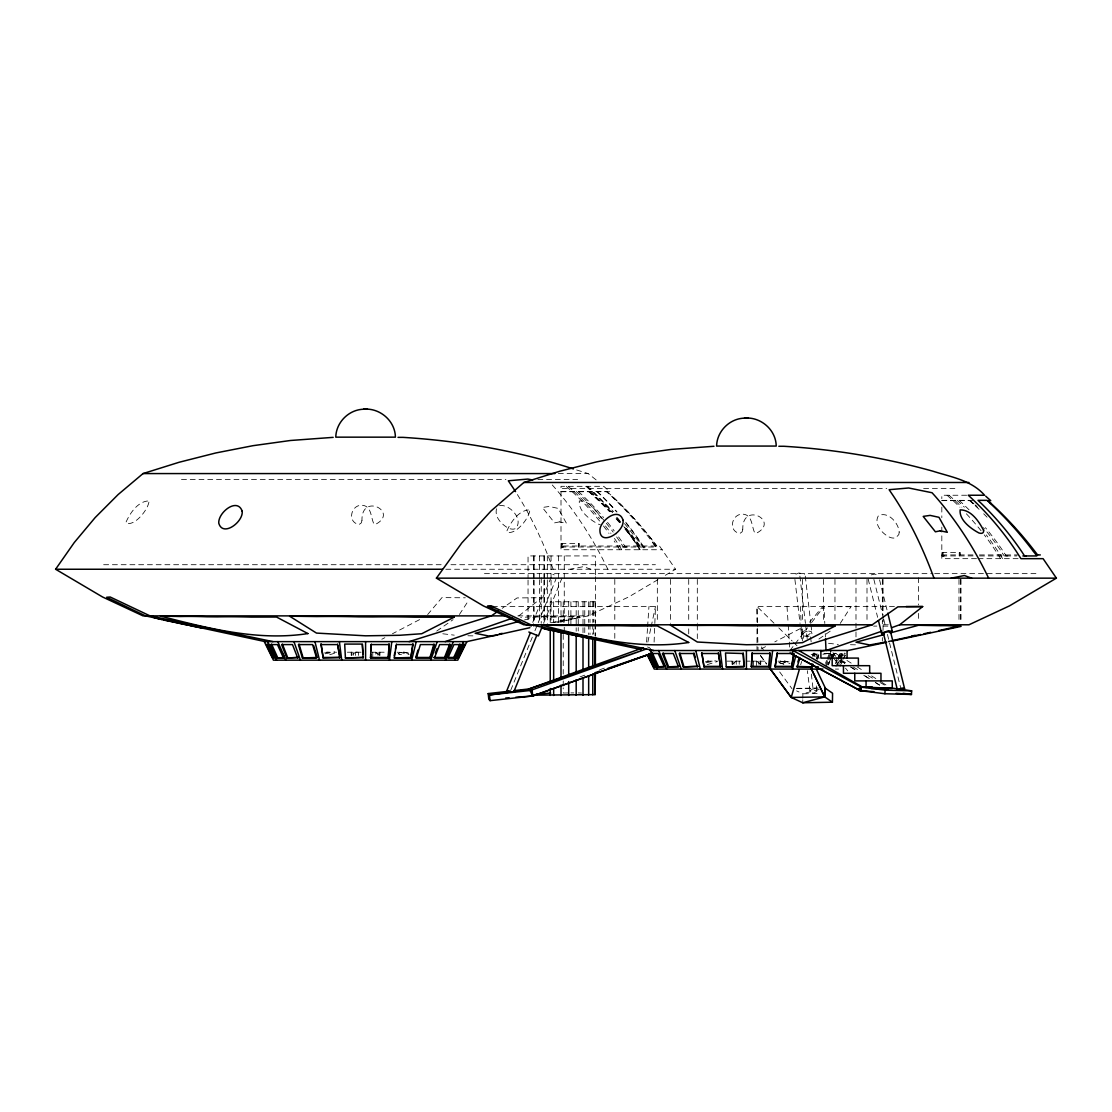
<?xml version="1.0" encoding="UTF-8"?>
<svg xmlns="http://www.w3.org/2000/svg" width="1112" height="1112" viewBox="0 0 1112 1112"><rect width="100%" height="100%" fill="white"/><g stroke="black" fill="none" stroke-linecap="round" stroke-linejoin="round"><path stroke-width="0.75" stroke-dasharray="5 3.75" d="M802.739 702.77L802.781 699.782M802.808 698.28L802.878 693.791L796.623 690.899M578.365 547.021L578.435 543.615M959.197 555.944L959.253 552.539M654.106 642.083L654.773 625.139M654.829 623.457L655.482 606.513L494.006 606.513M646.586 642.083L647.49 628.53M647.601 626.834L648.949 606.513M562.422 543.615L561.921 546.993L563.631 547.021M943.24 552.539L942.74 555.917L944.449 555.944M561.949 543.615L561.407 546.993L563.27 547.021M942.767 552.539L942.225 555.917L944.088 555.944M830.344 654.162L830.998 650.478L830.344 654.162L832.249 656.483M836.071 661.14L836.752 657.484M496.508 508.782C494.465 516.705 500.97 523.696 507.294 527.574A9.41 5.741 36.3 0 0 515.051 528.77C524.669 520.388 509.727 503.416 499.218 505.682M647.851 642.083L650.756 628.53M651.118 626.834L655.482 606.513M800.696 664.74L801.641 661.459M812.33 655.983L813.219 653.008M812.955 656.483L813.831 653.508M813.873 655.983L814.762 653.008M814.484 656.483L815.374 653.508L810.648 653.508M815.902 656.719L816.972 653.634M816.305 658.957L818.627 653.008M817.125 659.444L818.849 654.996M817.348 658.957L818.501 655.983M825.465 663.405L826.619 660.431M827.203 658.957L829.51 653.008M825.688 665.393L827.648 660.431M828.009 659.444L830.553 653.008M826.146 666.88L828.454 660.931M829.038 659.444L831.359 653.508L822.546 653.508M532.745 622.372L552.372 574.153L554.207 574.89M510.728 690.246L532.314 637.19M534.928 630.754L537.541 624.332M538.194 622.72L555.861 579.324M543.657 623.067L561.977 578.059M828.204 664.448L829.524 661.348M830.191 659.805L832.832 653.634M827.981 664.893L830.011 660.431M830.678 658.957L833.374 653.008M828.44 664.893L829.788 661.918M832.485 655.983L833.833 653.008M832.971 656.483L834.32 653.508L841.617 653.508L838.921 659.444M833.43 656.483L834.778 653.508M835.501 663.405L836.849 660.431M837.517 658.957L840.213 653.008M835.96 663.405L837.308 660.431M837.989 658.957L840.672 653.008M838.462 659.444L841.158 653.508M836.905 665.991L842.813 653.634M835.904 666.38L842.409 653.008M840.575 659.444L843.424 653.508L845.759 653.508M839.727 663.405L844.745 653.008M842.91 659.444L845.037 654.996M840.102 665.991L845.44 655.177M459.423 614.491L468.486 600.605M840.241 623.401L851.111 606.513M801.224 633.548L802.642 631.616L805.574 630.421L811.343 631.616L811.982 633.548L810.565 635.48L807.632 636.662L801.863 635.48L800.237 625.097M803.017 633.548L805.922 631.463L809.772 632.255L810.189 633.548L807.284 635.633L803.434 634.827L803.017 633.548L803.615 638.608M809.731 690.983L812.636 688.912L814.846 688.912L816.903 690.983L813.998 693.068L810.148 692.276L807.354 670.717M789.923 650.548L794.051 645.21M795.08 643.876L807.493 627.863M811.621 622.525L824.034 606.513L824.798 623.457M427.647 614.575L441.978 597.603L465.302 597.797M809.578 622.178L822.811 606.513L851.111 606.749M353.06 654.203L355.465 652.216L359.51 651.979M732.683 664.114L736.283 661.14L740.328 660.903M518.845 615.881L541.85 597.7L517.066 597.936L502.207 608.32M436.724 631.074L453.07 619.676M818.905 639.039L832.527 629.545M657.984 579.63L628.669 596.963L588.151 615.881L556.459 622.609M665.323 575.307L675.582 569.247L659.499 546.006L561.004 546.006M419.572 619.634L392.453 633.743M800.39 628.558L774.786 641.874M381.805 639.261L384.849 637.69M761.108 648.963L765.668 646.6M795.942 574.167L798.875 572.986L804.643 574.167M580.089 676.86L584.968 675.095M599.604 669.813L604.483 668.062M329.722 654.704L336.283 652.716M707.274 664.615L717.101 661.626M524.475 619.94L537.624 616.382L559.197 616.785A214.963 17.236 -11.2 0 1 573.444 617.216L576.475 617.104A214.95 5.88 -12 0 1 580.186 617.494L553.178 622.678M819.28 689.384L802.878 693.791L819.377 693.471M325.274 653.8L334.615 651.854M706.092 662.724L715.433 660.778M871.266 574.876L874.532 574.112L878.355 574.876M324.523 652.939L328.957 652.216M705.355 661.862L708.608 661.14L707.329 661.14M551.079 622.748L579.713 616.507L571.86 616.687A214.963 17.236 -11.2 0 0 553.776 617.146L546.159 616.993A214.963 27.411 -9.6 0 0 520.666 617.327M888.113 641.207L891.476 640.47M888.349 641.916L891.727 641.207M397.165 652.216L408.201 652.939M822.908 654.273L829.066 653.356L833.236 655.983M590.945 569.261L583.564 566.606L570.303 569.261M796.387 688.37L818.154 688.008M797.026 688.634L817.07 688.3M567.829 692.957L563.228 693.04L563.228 687.869M873.573 626.125L876.854 626.084M327.79 652.216L326.511 652.23L336.616 652.216M558.335 473.573L588.151 473.573L596.644 480.315M181.478 479.578L505.932 479.578M537.833 479.578L577.628 479.578M562.297 488.488L886.75 488.488M923.627 488.488L958.447 488.488M561.004 491.434L606.221 491.434M561.004 491.74L609.904 491.74L603.774 486.319L561.004 486.319L561.004 549.745L662.279 549.745M966.648 495.243L941.822 495.243L941.822 498.662M941.822 500.344L969.428 500.344M941.822 500.65L973.32 500.65M561.004 543.615L579.519 543.615L579.519 546.006M561.004 546.993L655.997 547.021L652.758 542.559A367.419 364.569 0 0 0 609.668 494.548L606.11 491.434M941.822 552.539L960.337 552.539L960.337 554.93M941.822 554.93L972.944 554.93M979.394 554.93L1018.648 554.93M941.822 555.944L973.612 555.917M979.519 555.944L1016.771 555.944M976.517 558.669L941.822 558.669L941.822 526.601M978.101 558.669L1020.955 558.669M103.652 564.715L442.451 564.715M450.958 564.715L655.441 564.715M445.829 569.247L675.582 569.247M484.471 573.639L932.94 573.639M934.678 573.639L1036.259 573.639M595.393 601.759L550.231 601.759L550.231 622.581M894.423 606.513L756.994 606.513L756.994 622.053M517.844 615.881L588.151 615.881M883.289 624.791L888.418 624.791M347.375 652.216L361.873 652.216M370.407 652.216L385.28 652.216M816.125 658.082L819.405 658.082M707.218 661.14L717.435 661.14M726.845 661.14L742.691 661.14M746.416 661.14L750.127 661.14M751.226 661.14L766.098 661.14M777.983 661.14L789.02 661.862M835.376 669.077L838.573 669.077M403.517 652.216L408.382 653.3L403.392 652.216L404.81 652.216M570.901 692.901L573.834 692.915M883.192 626.098L887.89 626.139M645.377 547.021L643.348 546.993L640.442 542.559A326.872 309.4 0 0 0 625.333 522.209M625.027 547.021L623.387 546.993L619.426 540.974A290.969 275.415 0 0 0 614.992 534.636M627.015 547.021L625.375 546.993L621.413 540.974A290.969 275.415 0 0 0 616.062 533.385M1007.833 555.944L1006.193 555.917L1002.232 549.884A290.969 275.415 0 0 0 985.413 527.672M1005.846 555.944L1004.206 555.917L1000.244 549.884A290.969 275.415 0 0 0 983.425 527.672M467.902 635.758L476.548 635.939M850.444 644.71L855.628 644.821M811.162 654.509L818.098 654.69M578.24 692.929L581.493 693.026M828.523 643.292L838.337 644.446M442.798 633.784L454.252 635.147M785.6 661.14L784.21 661.14L789.103 662.224L784.335 661.14M780.415 661.14L788.839 663.225M780.304 661.14L789.937 663.516M399.486 652.216L409.119 654.607M779.095 662.627L785.614 664.615M778.998 662.627L785.545 664.615M576.655 469.973L588.151 473.573M647.504 646.989L649.742 647.782M829.969 653.592L834.028 655.927M841.27 660.097L845.745 662.683M853.21 666.991L860.674 671.314M868.138 675.623L872.614 678.209M880.078 682.518L887.543 686.827M875.311 682.532L879.634 685.2M835.362 653.203L839.713 655.941M846.955 660.472L851.306 663.197M857.088 666.839L864.33 671.384M871.586 675.915L875.922 678.64M881.719 682.281L887.515 685.909M840.477 660.514L844.828 663.238M850.624 666.88L857.866 671.426M865.108 675.957L869.459 678.681M875.241 682.323L879.592 685.048M829.066 653.356L833.402 656.094M840.63 660.667L844.953 663.405M850.736 667.061L857.964 671.634M863.746 675.276L870.974 679.849M375.717 652.216L378.122 654.203M756.66 661.14L760.205 664.114L756.535 661.14L756.563 667.492M378.205 654.203L375.828 652.216L375.745 658.568M970.248 500.65L970.331 500.72A333.391 333.391 0 0 1 973.959 503.917M586.066 486.319L613.615 511.715M590.055 491.74L590.138 491.81A333.391 333.391 0 0 1 611.183 511.715M589.429 491.74L589.513 491.81A333.391 333.391 0 0 1 610.558 511.715M969.872 500.344L970.317 500.72A326.886 324.343 0 0 1 973.89 503.917M969.247 500.344L969.678 500.72A326.886 324.343 0 0 1 979.102 509.352M589.054 491.434L589.499 491.81A326.886 324.343 0 0 1 610.21 511.715M588.429 491.434L588.86 491.81A326.886 324.343 0 0 1 609.571 511.715M959.1 500.344L959.531 500.72A290.969 275.415 0 0 1 969.678 510.45M957.112 500.344L957.543 500.72A290.969 275.415 0 0 1 964.368 507.155M578.282 491.434L578.713 491.81A290.969 275.415 0 0 1 603.594 517.567M576.294 491.434L576.725 491.81A290.969 275.415 0 0 1 613.157 532.134M607.082 491.74L610.349 494.548A374.605 374.605 0 0 1 654.231 542.559L656.803 546.006M949.036 495.243L955.138 500.72A287.633 268.604 0 0 1 961.866 507.155M947.049 495.243L953.151 500.72A287.633 268.604 0 0 1 959.878 507.155M587.428 486.319L588.526 487.32A322.716 301.366 0 0 1 612.629 512.298M587.039 486.319L588.151 487.32A322.716 301.366 0 0 1 612.253 512.298M568.218 486.319L574.32 491.81M566.23 486.319L572.332 491.81M597.2 491.434L600.508 494.548A326.872 309.4 0 0 1 617.049 511.923M596.824 491.434L600.119 494.548A326.872 309.4 0 0 1 616.66 511.923M773.994 623.179L756.994 606.513L757.481 626.834M778.845 627.933L792.203 641.026M793.426 642.208L797.068 645.78M552.275 484.985L554.36 487.32A373.84 285.047 -90 0 1 607.819 569.247M624.513 523.571L645.321 549.745M832.916 652.813L835.821 656.344M838.934 660.153L841.172 662.849M845.509 668.173L847.747 670.856M833.208 657.651L840.186 666.157M656.678 546.006L654.12 542.559A374.605 374.605 0 0 0 610.238 494.548M640.151 546.006L636.398 540.974A333.391 333.391 0 0 0 624.221 525.976M639.511 546.006L635.772 540.974A333.391 333.391 0 0 0 623.582 525.976M761.303 646.934L763.346 649.714M779.693 671.954L791.939 688.648M760.538 655.649L766.668 664.003M760.497 655.621L766.557 663.906M652.633 542.559L655.871 547.021M639.344 547.021L634.938 540.974A326.886 324.343 0 0 0 623.012 525.976M638.705 547.021L634.313 540.974A326.886 324.343 0 0 0 624.43 528.436M643.737 546.993L640.818 542.559A326.872 309.4 0 0 0 625.722 522.209M640.137 549.745L635.55 542.559A322.716 301.366 0 0 0 624.569 527.088M639.761 549.745L635.16 542.559A322.716 301.366 0 0 0 624.193 527.088M601.495 518.47C596.185 511.145 589.471 500.372 579.324 500.956C578.226 511.061 589.86 519.624 598.075 524.044A9.216 4.212 42 0 0 600.285 524.447M1002.551 558.669L1001.94 557.64A287.633 268.604 0 0 0 986.288 534.9M1000.564 558.669L999.952 557.64A287.633 268.604 0 0 0 984.301 534.9M621.733 549.745L621.121 548.73A287.633 268.604 0 0 0 614.463 538.43M619.745 549.745L619.134 548.73A287.633 268.604 0 0 0 614.185 540.974M879.578 579.866L886.987 609.849M873.879 579.435L883.331 617.73M883.748 619.398L885.805 627.724M887.446 634.396L901.026 689.343M868.166 579.005L877.618 617.299M805.269 576.099L810.801 623.415M810.995 625.097L811.982 633.548M810.578 636.926L811.176 641.999M816.305 685.923L816.903 690.983M799.889 576.099L805.422 623.415M805.616 625.097L807.201 638.608M811.343 674.094L813.317 690.983M794.913 579.477L800.042 623.415M787.018 606.513L788.13 623.457M788.241 625.139L789.242 640.387M789.353 642.083L789.687 647.156M825.257 633.604L825.41 636.995M800.529 606.513L801.071 623.457M801.126 625.139L801.599 640.387M757.522 628.53L757.939 645.46M757.981 647.156L758.064 650.548M961.004 579.38L961.004 623.054M960.532 579.408L960.532 622.011M959.406 552.539L959.406 554.93M958.989 579.435L958.989 622.734M941.822 507.086L941.822 517.719M918.442 577.698L918.442 604.9M918.442 613.393L918.442 621.9M883.053 579.408L883.053 615.103M883.053 616.799L883.053 630.407M882.344 579.422L882.344 613.643M882.344 620.496L882.344 623.915M882.344 637.607L882.344 641.026M866.999 579.435L866.999 622.734M855.99 579.408L855.99 638.816M834.959 579.435L834.959 622.65M823.617 579.422L823.617 622.178M802.544 579.408L802.544 622.136M802.544 628.975L802.544 640.929M760.775 661.14L760.775 664.309M760.288 661.14L760.288 664.309M758.857 661.14L758.857 664.309M756.994 628.947L756.994 649.658M753.588 661.14L753.588 667.492M739.23 661.14L739.23 664.309M736.255 661.14L736.255 664.309M733.962 661.14L733.962 664.309M732.53 661.14L732.53 664.309M732.043 661.14L732.043 664.309M697.307 579.394L697.307 623.387M697.307 625.083L697.307 638.622M688.717 579.408L688.717 622.025M688.717 628.85L688.717 633.965M670.411 579.394L670.411 623.415M657.331 579.422L657.331 622.511M614.797 579.435L614.797 622.803M614.797 624.541L614.797 640.151M595.379 574.932L595.379 555.93L528.047 555.93L528.047 578.337M595.379 576.669L595.379 623.332M595.393 624.068L595.393 636.078M595.073 601.759L595.073 622.386M595.073 624.054L595.073 636.064M593.641 601.759L593.641 622.233M593.641 629.072L593.641 635.897M592.779 601.759L592.779 622.442M592.779 624.166L592.779 634.507M590.013 601.759L590.013 622.525M590.013 624.249L590.013 634.632M588.665 601.759L588.665 622.484M588.665 624.207L588.665 634.577M584.759 601.759L584.759 625.889M584.759 627.613L584.759 632.784M583.008 601.759L583.008 625.986M583.008 627.71L583.008 632.909M578.587 543.615L578.587 546.006M578.24 601.759L578.24 625.847M578.24 627.557L578.24 631.004M576.183 601.759L576.183 626.028M576.183 627.752L576.183 631.227M570.901 601.759L570.901 625.834M568.691 601.759L568.691 627.78M564.257 555.93L564.257 625.556M564.257 627.251L564.257 630.643M563.228 601.759L563.228 622.428M563.228 634.479L563.228 674.094M563.228 680.975L563.228 686.146M561.004 601.759L561.004 622.581M558.558 555.93L558.558 622.178M553.665 601.759L553.665 622.581M551.052 555.93L551.052 578.379M551.052 580.116L551.052 623.304M547.326 555.93L547.326 578.212M547.326 579.922L547.326 626.209M544.56 555.93L544.56 578.018M544.56 579.713L544.56 622.192M543.935 555.93L543.935 578.393M543.935 580.116L543.935 626.779M541.238 577.698L541.238 623.29M539.556 555.93L539.556 578.045M539.556 579.741L539.556 622.261M534.163 555.93L534.163 578.476M534.163 580.214L534.163 623.582M533.454 555.93L533.454 578.212M533.454 579.936L533.454 626.237M528.047 580.061L528.047 619.704M379.957 652.216L379.957 655.399M379.47 652.216L379.47 655.399M378.038 652.216L378.038 655.399M372.77 652.216L372.77 658.568M358.411 652.216L358.411 655.399M355.437 652.216L355.437 655.399M353.143 652.216L353.143 655.399M351.712 652.216L351.712 655.399M351.225 652.216L351.225 655.399M607.555 522.348A290.969 275.415 0 0 1 614.227 530.897M616.715 518.762A326.886 324.343 0 0 1 619.884 522.348M617.799 518.762A333.391 333.391 0 0 1 619.968 521.139M616.701 517.594A322.716 301.366 0 0 1 619.954 521.625M517.372 494.534A373.799 215.631 90 0 1 553.164 569.247M617.077 517.594A322.716 301.366 0 0 1 620.343 521.625M617.174 518.762A333.391 333.391 0 0 1 622.539 524.767M572.346 491.796A287.633 268.604 0 0 1 600.647 522.348M603.482 525.976A287.633 268.604 0 0 1 608.959 533.385M574.334 491.796A287.633 268.604 0 0 1 599.729 518.748M605.47 525.976A287.633 268.604 0 0 1 610.947 533.385M616.076 518.762A326.886 324.343 0 0 1 620.301 523.557M977.42 507.155A326.886 324.343 0 0 0 975.071 504.987A333.391 333.391 0 0 1 977.531 507.155M983.689 513.8A326.886 324.343 0 0 1 987.067 517.191M966.356 513.786A287.633 268.604 0 0 1 983.369 533.677M361.97 520.319L361.344 522.848L359.204 524.447C346.847 522.737 350.739 504.264 362.415 505.279C371.839 506.196 370.671 517.747 373.979 524.044L375.3 524.447C399.639 512.243 361.317 492.088 361.97 520.319M742.788 529.229L742.163 531.758L740.022 533.371C727.665 531.661 731.557 513.188 743.247 514.189C752.657 515.106 751.49 526.657 754.798 532.954L756.132 533.371C780.471 521.153 742.135 500.998 742.788 529.229M148.897 502.151C147.423 510.714 133.787 527.171 125.739 522.848C129.52 513.73 137.679 501.54 148.202 500.956L148.897 502.151M529.715 511.075C528.242 519.638 514.606 536.081 506.558 531.758C510.338 522.64 518.498 510.464 529.02 509.88L529.715 511.075M899.205 532.12L898.816 534.594L895.869 537.68A9.41 5.741 36.3 0 1 888.113 536.498C881.385 532.537 873.712 523.752 878.355 515.801C887.821 510.797 898.649 522.807 899.205 532.12M559.503 521.875L554.582 522.876L542.378 507.475L549.286 506.46L558.141 508.392L566.495 523.377L559.503 521.875M401.46 654.704L398.179 653.703L401.529 654.704"/><path stroke-width="1.5" d="M832.429 702.2L824.701 696.876L824.84 687.897L832.568 693.221L832.429 702.2L802.739 702.77L791.23 697.446L770.588 669.424M860.493 687.035L860.285 690.649L884.902 693.749L911.451 694.458L911.659 690.844L889.934 687.786L885.11 690.135L860.493 687.035L862.328 687.007L859.798 685.548M884.902 693.749L885.11 690.135L911.659 690.844M388.338 657.97L389.061 644.084L388.338 657.97L370.602 657.97L370.685 654.12M370.908 650.77L371.338 644.084L370.602 657.97M751.42 666.88L752.157 653.008L751.42 666.88L769.156 666.88L769.879 653.008L769.156 666.88M802.739 702.77L824.701 696.876L825.382 688.161L816.542 669.535M389.436 660.153L391.813 641.624M770.268 669.077L772.631 650.548M821.212 651.048L824.534 650.478M394.204 655.788L394.843 652.452M395.469 649.102L396.094 645.766M410.801 657.97L412.927 644.084L410.801 657.97L394.287 657.97L396.414 644.084M775.106 666.88L777.232 653.008L775.106 666.88L791.619 666.88L793.829 655.177M791.619 666.88L793.44 654.676M411.662 660.153L416.249 641.624M792.495 669.077L795.817 655.593M345.415 657.97L363.276 657.47L345.415 657.97L344.692 644.084L362.415 644.084L363.054 654.12M726.233 666.88L744.095 666.38L743.233 653.008L743.956 666.88L726.233 666.88L725.51 653.008L743.108 653.508M811.399 668.854L824.701 696.876L791.23 697.446L799.278 669.646M416.375 657.97L420.378 644.585L434.556 644.585L430.566 657.97L416.375 657.97L415.749 657.47L417.973 650.033M430.566 657.97L429.941 657.47L433.944 644.084M797.902 661.918L799.236 657.47M812.274 663.906L811.385 666.88L797.193 666.88L799.862 657.97M430.761 660.153L437.238 641.624M811.579 669.077L813.192 664.448M435.362 653.008L437.099 648.546M433.624 657.47L444.522 657.47L449.721 644.084M445.328 657.97L450.541 644.585L439.643 644.585L434.445 657.97L445.328 657.97L444.522 657.47M530.424 632.672L506.863 690.552L510.06 691.845M513.925 691.539L536.818 635.272M542.336 626.278L538.417 635.925L528.825 632.019M445.398 660.153L453.348 641.624M446.954 657.47L453.793 657.47L459.854 644.084M454.738 657.97L460.799 644.585L453.96 644.585L447.886 657.97L454.738 657.97L453.793 657.47M454.613 660.153L463.468 641.624M456.101 657.97L458.436 657.97L455.086 657.47L456.101 657.97L462.606 644.585L464.941 644.585L458.478 657.97M457.421 657.47L463.926 644.084M466.915 641.624L457.755 660.153L273.427 660.153L264.267 641.624L466.915 641.624L529.854 627.71M506.836 615.881L143.031 615.881L102.512 596.963L55.6 569.247L74.254 542.559L95.145 517.594L118.136 494.548L143.031 473.573L179.143 462.258L215.825 452.959L252.966 445.69L290.44 440.491L333.169 437.363M526.893 624.791L523.849 624.791L483.331 605.873L436.418 578.157L461.8 542.948L491.073 510.922L523.849 482.483L559.962 471.182L596.644 461.869L633.784 454.613L671.259 449.401L713.987 446.273M882.845 634.716L881.733 633.951L882.65 632.728L888.516 630.74L892.338 631.491L891.421 632.728M904.556 688.523L902.013 688.022L897.481 690.163L883.498 633.548L885.847 631.908L890.573 631.908L904.556 688.523L902.221 690.163M889.961 632.728L890.573 631.908M323.175 657.97L321.048 644.084L323.175 657.97L340.077 657.47L323.564 657.47M339.688 657.97L337.575 644.084M703.993 666.88L701.867 653.008L703.993 666.88L720.506 666.88L718.394 653.008L720.506 666.88M891.727 641.207L961.004 626.403A214.95 5.88 -12 0 0 957.293 626.028L954.263 626.125A214.963 17.236 -11.2 0 0 940.015 625.695L918.442 625.292L890.503 632.867M302.394 657.97L316.586 657.97L312.583 644.585L298.405 644.585L302.394 657.97L317.198 657.47L313.654 645.572M683.213 666.88L698.016 666.38L683.213 666.88L679.223 653.508L693.415 653.508L697.405 666.88M891.602 627.682L899.664 624.791L922.668 606.61L897.884 606.846L872.225 624.791L789.923 650.548M498.148 611.155L491.393 615.881L409.091 641.624M533.357 695.167L595.073 694.611L595.393 673.816M286.813 657.97L298.502 657.47L286.813 657.97L281.6 644.585L292.498 644.585L297.696 657.97M667.631 666.88L678.515 666.88L673.316 653.508L662.418 653.508L667.631 666.88L679.321 666.38M778.831 446.273L783.849 446.273C834.236 449.29 884.235 457.644 932.857 471.182C951.205 477.076 971.249 480.092 984.593 495.243L968.246 495.243L969.358 496.23A322.716 301.366 0 0 1 1016.368 551.482L1020.955 558.669L1043.098 558.669L1056.4 578.157L1009.487 605.873L968.969 624.791L899.664 624.791M284.45 657.47L283.518 657.97L277.444 644.585L270.605 644.585L276.666 657.97L284.45 657.47L282.434 653.008M657.484 666.88L664.337 666.88L658.262 653.508L651.423 653.508L657.484 666.88L665.268 666.38M272.843 657.97L275.178 657.97L268.673 644.585L266.338 644.585L272.843 657.97L273.788 657.498L267.283 644.126M647.879 654.996L653.661 666.88L656.942 666.422L653.661 666.88L647.809 654.996M529.298 688.828L643.139 647.768M512.396 618.189L445.203 641.624M881.941 631.157L826.021 650.548L825.479 638.691M530.716 690.371L646.461 648.949L529.298 688.842L532.717 695.987L651.729 653.397L650.242 649.186L651.729 653.397L532.717 695.987L490.072 700.657L488.807 699.295L488.196 693.582L510.283 691.066M648.157 654.676L651.729 653.397L607.791 668.381M594.767 672.816L599.66 671.148M519.554 621.274L475.171 633.298L488.877 636.036L497.398 635.147M883.929 634.646L855.99 642.208L869.695 644.96L885.68 642.027M911.687 636.064L915.065 635.327M892.338 640.582L920.666 634.479M924.002 633.757L930.661 632.311M938.987 630.518L957.321 626.556M847.733 650.548L886.653 642.277M499.302 633.896L502.235 633.381M363.624 409.23C348.848 409.563 336.074 422.365 335.782 437.155L395.399 437.155C395.191 420.822 379.72 407.631 363.624 409.23L367.558 409.23M744.442 418.14C729.667 418.473 716.892 431.289 716.601 446.065L776.218 446.065C776.009 429.746 760.538 416.541 744.442 418.14L748.376 418.14M531.091 689.19L489.447 694.944L488.196 693.582M971.763 578.17L964.382 575.529L951.121 578.17M513.688 690.677L530.674 688.745M505.696 698.016L509.074 697.766M515.829 697.252L532.717 695.987L532.092 690.274L489.447 694.944L490.072 700.657M550.746 693.068L536.053 694.222M398.013 437.363L403.03 437.363C460.799 440.95 518.303 450.972 573.375 468.944M143.031 473.573L554.957 473.573M523.849 482.483L968.969 482.483M1037.496 554.93L1040.318 554.93M1022.859 555.944L1036.815 555.944L1033.576 551.469M55.6 569.247L442.409 569.247M436.418 578.157L1056.4 578.157M487.501 606.513L493.422 606.513M906.155 606.513L922.668 606.513M531.397 625.903L526.31 624.791L487.501 606.165L491.031 605.929L530.841 624.791L872.225 624.791M320.659 644.585L337.186 644.585M371.464 644.585L389.2 644.585M396.803 644.585L413.317 644.585M649.853 650.548L847.08 650.478L847.08 658.082M701.477 653.508L718.004 653.508M752.282 653.508L770.018 653.508M777.622 653.508L794.135 653.508M370.477 657.47L388.199 657.47M410.411 657.47L394.287 657.97M415.749 657.47L429.941 657.47M276.666 657.97L283.518 657.97M704.382 666.38L720.896 666.38M751.295 666.38L769.017 666.38M774.716 666.38L791.23 666.38M815.263 666.88L818.362 666.88M822.963 669.077L654.245 669.077L647.379 655.177M870.974 688.495L892.269 688.495L892.269 680.891L854.767 680.891L854.767 673.288M1026.195 555.944L1024.555 555.917L1021.636 551.469A326.872 309.4 0 0 0 981.326 503.458L978.018 500.344L987.039 500.344L990.486 503.458M861.828 687.063L892.269 688.245L888.53 687.744M862.328 687.007L860.688 687.035L860.285 690.649L873.935 691.664M865.664 687.091L872.336 687.272M865.164 687.146L872.322 687.383M889.016 687.814L890.378 687.841M863.746 690.733L860.285 690.649L790.034 653.008M896.105 693.318L911.451 694.458L903.097 693.29M544.56 628.989L554.388 630.977A30.066 0.82 12 0 0 576.419 635.689L591.375 638.51M154.165 617.605L157.209 618.175M163.742 620.079L173.569 622.067A30.066 0.82 12 0 0 188.248 625.25M532.69 480.009L527.852 479.063L508.295 480.787L512.729 487.32A373.799 215.631 90 0 1 515.537 491.615M202.287 628.099L195.601 626.765A30.066 0.82 12 0 1 189.735 625.569M641.04 649.519L541.558 628.127M265.212 641.624L145.491 615.881L106.682 597.255L110.213 597.019L150.023 615.881L272.968 641.624M653.786 650.548L530.841 624.791M154.22 617.716L162.157 619.676M798.68 650.478L859.757 685.52L860.966 686.966L860.285 690.649L792.175 654.162L792.828 650.478L860.938 686.966L860.285 690.649L858.52 688.495M883.498 633.548L884.248 634.048M811.385 666.88L796.567 666.38L797.193 666.88M985.774 496.23L990.722 500.65L987.901 500.65L991.181 503.458M1037.621 554.93L1034.938 551.469A374.605 374.605 0 0 0 991.056 503.458M769.74 668.187L791.23 697.446M649.491 653.508L655.997 666.88M648.824 654.523L654.607 666.422M811.009 668.284L824.701 696.876M650.006 653.634L657.387 669.077M267.714 641.624L276.568 660.153M652.369 653.008L658.429 666.38M271.55 644.084L277.611 657.47M658.651 650.548L666.602 669.077M277.833 641.624L285.784 660.153M663.238 653.008L668.437 666.38M282.406 644.084L287.619 657.47M674.762 650.548L681.239 669.077M293.943 641.624L300.421 660.153M694.027 653.008L695.361 657.47M679.849 653.008L683.838 666.38M299.017 644.084L303.02 657.47M887.807 613.171L892.338 631.491M878.452 620.635L881.733 633.951M695.751 650.548L700.338 669.077M314.932 641.624L319.505 660.153M337.881 645.766L339.772 655.788M720.187 650.548L722.564 669.077M339.368 641.624L341.731 660.153M362.29 644.585L363.137 657.97M880.968 680.891L880.968 673.288L843.466 673.288L843.466 665.685M869.667 673.288L869.667 665.685L832.179 665.685L832.179 658.082M866.067 680.891L866.067 687.619M858.381 665.685L858.381 658.082L820.878 658.082L820.878 650.478M746.416 650.548L746.416 669.077M595.393 639.497L595.393 665.24M595.073 639.483L595.073 665.379M595.073 673.789L595.073 694.611M592.779 639.678L592.779 667.256M592.779 674.15L592.779 694.833M588.665 638.024L588.665 669.118M588.665 676.026L588.665 695.028M583.008 636.37L583.008 669.243M583.008 677.903L583.008 695.208M576.183 634.688L576.183 672.816M576.183 679.752L576.183 695.347M568.691 632.992L568.691 676.36M568.691 681.573L568.691 695.445M561.004 633.006L561.004 678.139M561.004 685.075L561.004 695.5M553.665 629.531L553.665 681.6M553.665 688.536L553.665 695.486M550.231 629.517L550.231 681.573M550.231 688.509L550.231 695.445M365.584 641.624L365.584 660.153M990.361 503.458A367.419 364.569 0 0 1 1033.451 551.482M988.637 578.157A373.84 285.047 -90 0 0 935.192 496.23L932.051 492.741L908.671 487.987L889.113 489.697L893.548 496.23A373.799 215.631 90 0 1 933.983 578.157M983.606 530.396L983.55 531.758A9.216 4.212 42 0 1 978.894 532.954C970.679 528.548 959.044 519.971 960.142 509.88C971.151 509.727 979.019 521.486 983.606 530.396M242.194 511.256C243.431 521.862 222.831 537.443 218.772 523.196C217.91 512.576 237.384 496.981 242.194 511.256M623.026 520.166C624.902 532.314 598.909 547.59 599.952 529.229C601.133 519.818 618.953 506.683 623.026 520.166M860.702 687.035L860.285 690.649L860.702 687.035M860.938 686.966L860.285 690.649L860.966 686.966M454.141 617.188L421.726 633.729L399.542 635.286L365.584 635.814L316.489 633.089L289.593 616.187L316.809 616.548A214.95 44.647 1.6 0 1 358.787 616.854L372.867 616.924A214.936 44.647 -1.6 0 1 414.526 617.174L454.141 617.188M834.959 626.112L802.544 642.639L780.36 644.209L746.416 644.738L697.307 642.013L670.411 625.111L697.627 625.472A214.95 44.647 1.6 0 1 739.605 625.764L753.686 625.847A214.936 44.647 -1.6 0 1 795.344 626.098L834.959 626.112M940.335 530.799L935.4 531.8L923.196 516.399L930.105 515.384L938.959 517.302L947.313 532.287L940.335 530.799M307.899 633.576C257.928 641.304 208.458 628.433 160.42 616.062L180.38 616.521A214.95 27.411 9.6 0 1 207.068 616.785L217.299 616.868A214.936 35.723 7.4 0 1 251.409 617.09L276.513 617.035L307.899 633.576M688.717 642.486C638.747 650.228 589.277 637.343 541.238 624.972L561.199 625.43A214.95 27.411 9.6 0 1 587.9 625.708L598.131 625.778A214.936 35.723 7.4 0 1 632.228 626.014L657.331 625.945L688.717 642.486"/></g></svg>
